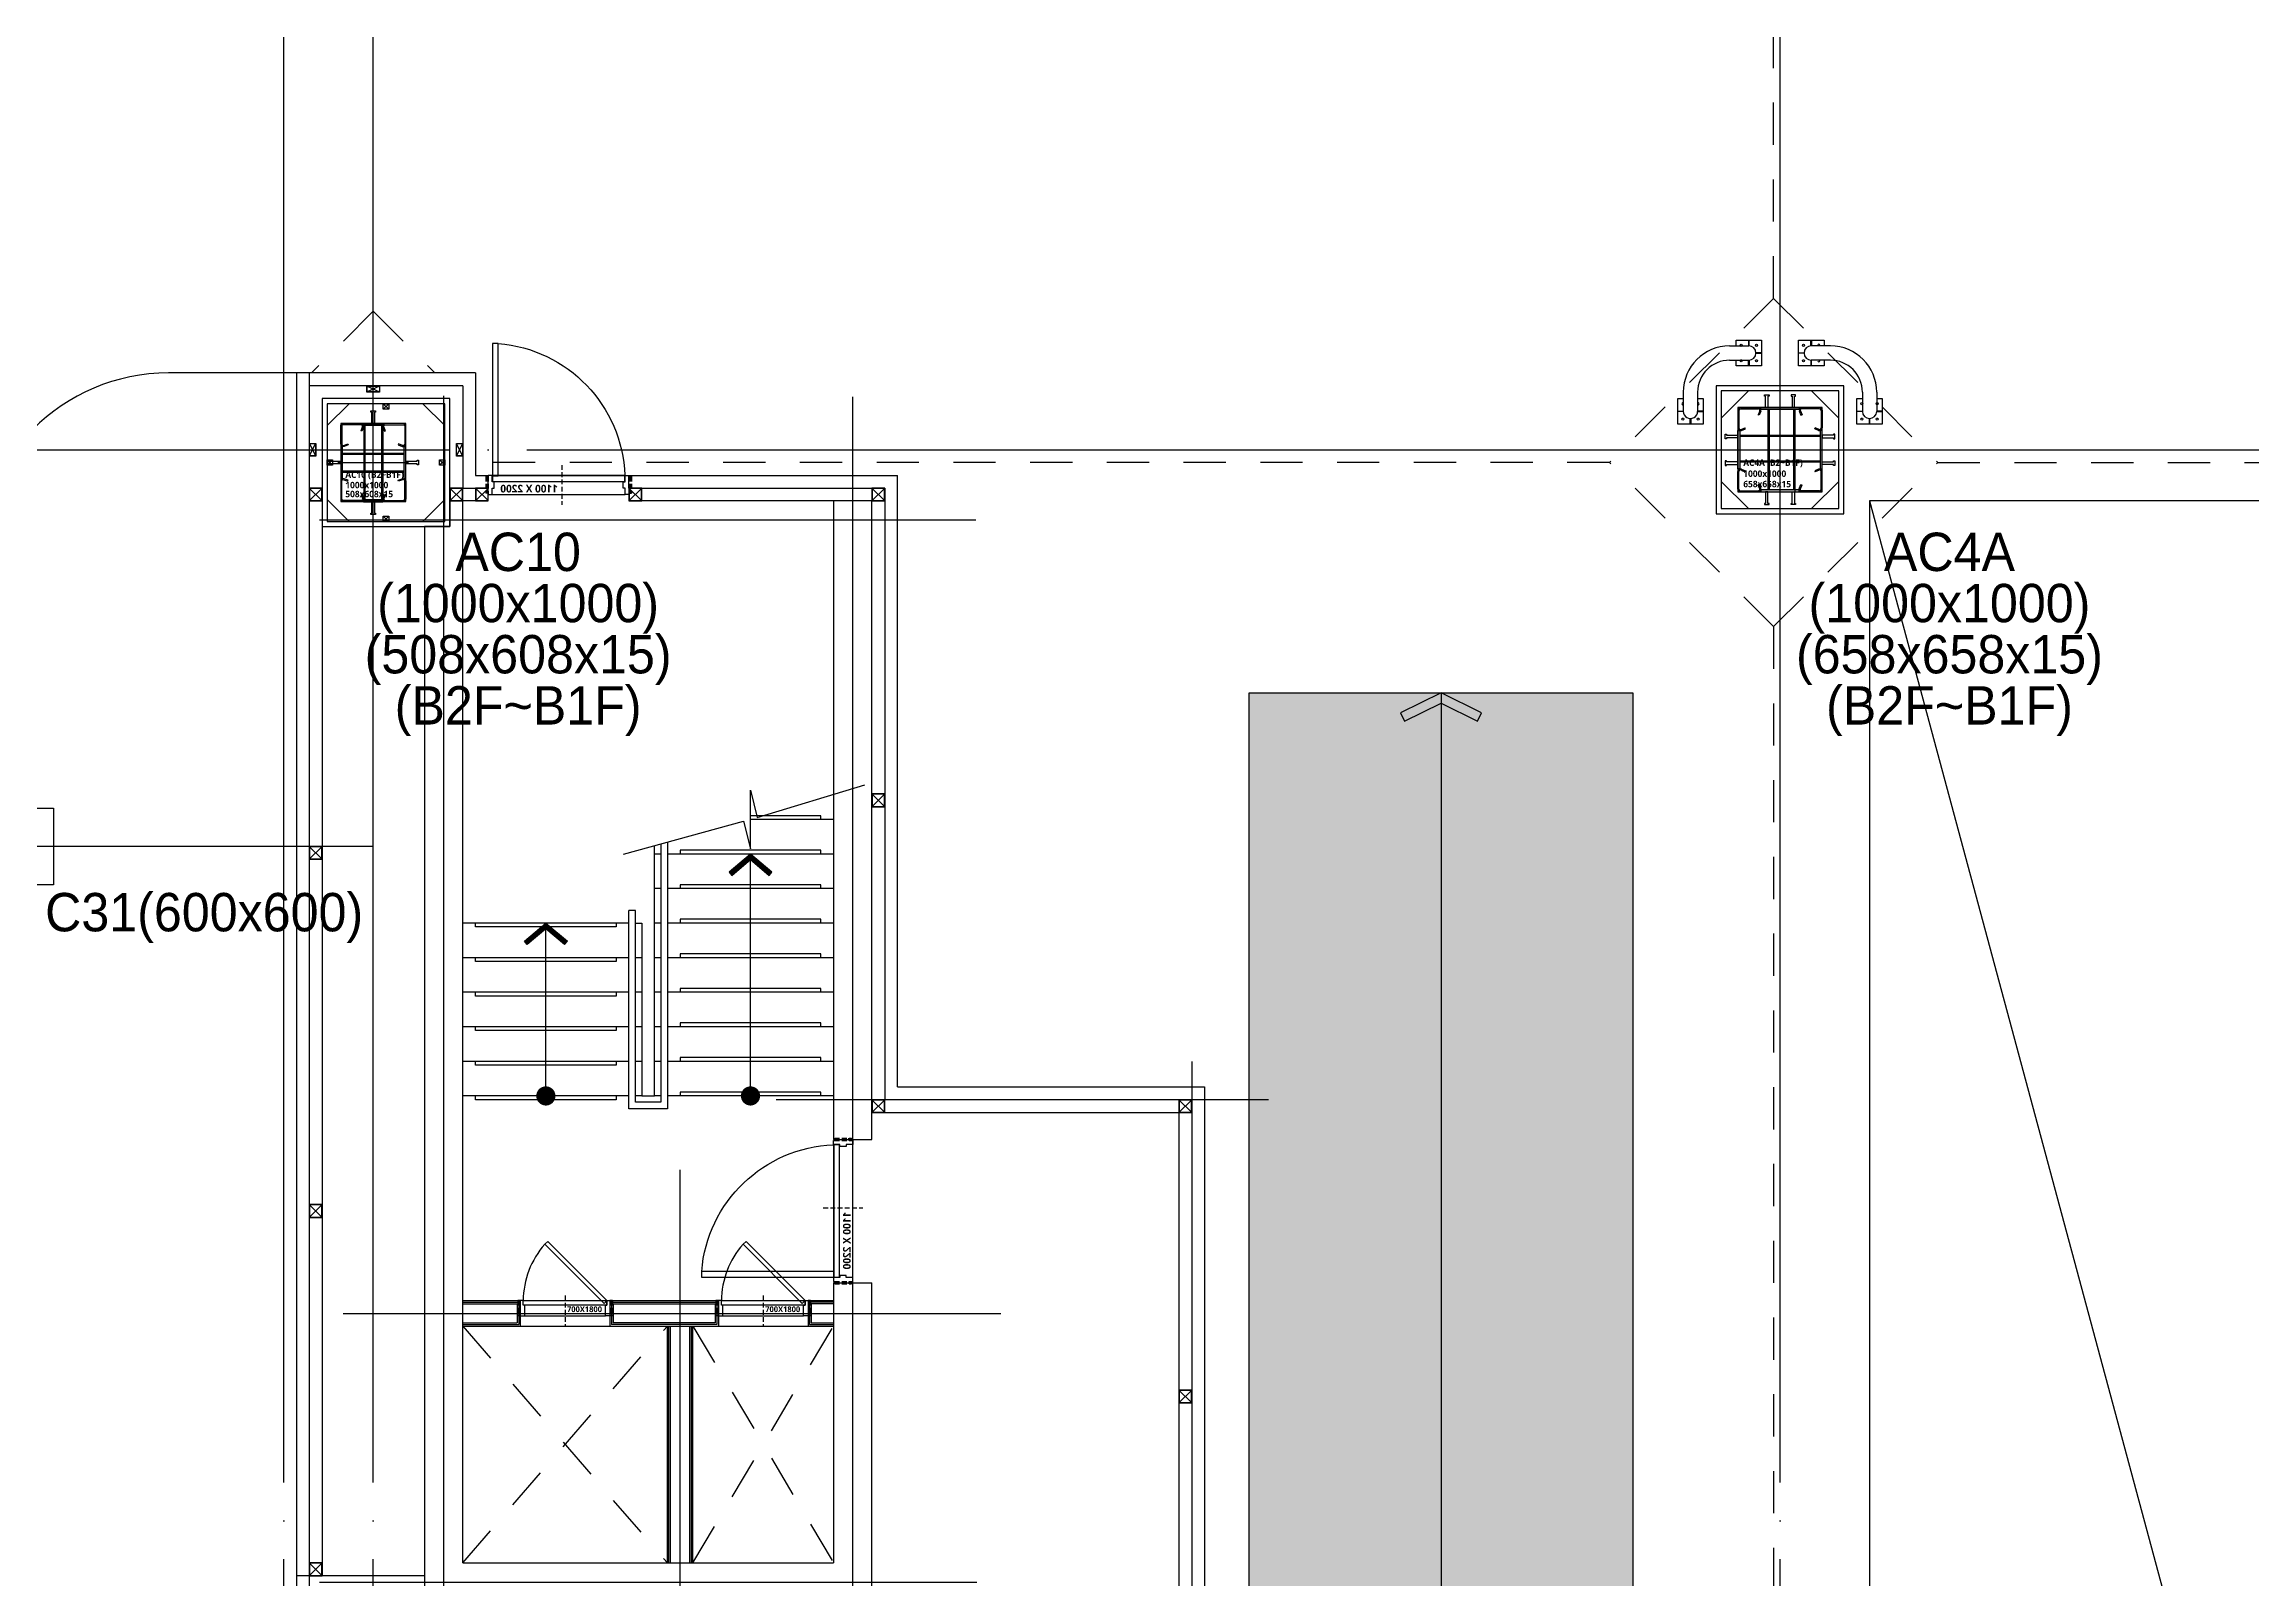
# Model space of a CAD drawing. Header units: millimetres. Extents: x -47382 to 204618, y -51045 to 127155.
# Drawn here: x 33427 to 50689, y 55046 to 67041 of the extents above; entities that cross this region are included whole.
import ezdxf
from ezdxf.enums import TextEntityAlignment as Align

# ---------------------------------------------------------------- set-up
doc = ezdxf.new("R2010")
doc.units = ezdxf.units.MM
doc.header["$LTSCALE"] = 300
doc.header["$MEASUREMENT"] = 0
for name, pattern in [('CEN', [62, 60, -1, 0, -1]), ('HID', [2, 1.1, -0.9]), ('HIDDEN2', [0.1875, 0.125, -0.0625])]:
    doc.linetypes.add(name, pattern=pattern)
doc.layers.get('0').update_dxf_attribs({"linetype": 'CONTINUOUS'})
doc.layers.get('Defpoints').update_dxf_attribs({"color": 153, "linetype": 'CONTINUOUS'})
doc.layers.add('A-ANNO-NPLT', color=129, linetype='CONTINUOUS', plot=False)
doc.layers.add('Defpoint', color=161, linetype='CONTINUOUS', plot=False)
for name, color, linetype in [('A-CEN', 1, 'CEN'), ('A-DOOR', 4, 'CONTINUOUS'), ('A-DOOR-JAMB', 4, 'CONTINUOUS'), ('A-DOOR-SILL', 8, 'CONTINUOUS'), ('A-DOOR-SWING', 8, 'CONTINUOUS'), ('A-FLOR-FLIN-TYP2', 8, 'CONTINUOUS'), ('A-FLOR-GW', 6, 'CONTINUOUS'), ('A-FLOR-STRA-ETC', 7, 'CONTINUOUS'), ('A-FLOR-STRA-MAIN', 4, 'CONTINUOUS'), ('A-FLOR-STRA-SUB', 9, 'CONTINUOUS'), ('A-FLOR-STUD', 9, 'CONTINUOUS'), ('A-PS-HID', 5, 'HID'), ('A-SITE-CIRC', 95, 'CONTINUOUS'), ('A-ST-AXIS-CEN', 252, 'CEN'), ('A-ST-COL', 2, 'CONTINUOUS'), ('A-ST-CONC', 2, 'CONTINUOUS'), ('A-WALL-DRY1', 7, 'CONTINUOUS'), ('A-볼라드', 8, 'CONTINUOUS'), ('AA-CJ', 4, 'HID'), ('AA-PARK-CAR4(B)', 5, 'CONTINUOUS'), ('Bound', 9, 'CONTINUOUS'), ('ELE2', 3, 'CONTINUOUS'), ('XREF-PLAN$0$A-STEEL', 7, 'CONTINUOUS'), ('도크램프', 254, 'CONTINUOUS')]:
    doc.layers.add(name, color=color, linetype=linetype)
doc.layers.add('보조근', color=7, linetype='CONTINUOUS', lineweight=0)
doc.styles.add('SH_대대리576', font='NanumGothicBold.ttf')
doc.styles.add('SHP-나눔bo', font='')
doc.styles.add('돋움', font='')
doc.styles.get('SHP-나눔bo').set_extended_font_data('NanumGothic', bold=True)
doc.styles.get('돋움').set_extended_font_data('Dotum')

# ---------------------------------------------------------------- blocks, each defined once
blk = doc.blocks.new('XR-평면도$0$8F-PLAN$0$arrow2')
at = {"color": 8}
blk.add_lwpolyline([(0, 0.87), (0.74, 0), (0, -0.87), (0.15, -1), (1, 0), (0.15, 1)], close=True, dxfattribs=at)
for points in [[(0, 0.87), (0.15, 1), (0.74, 0), (1, 0)], [(0.74, 0), (1, 0), (0, -0.87), (0.15, -1)]]:
    blk.add_solid(points, dxfattribs=at)
blk = doc.blocks.new('A$C0e376f74')
at = {"layer": 'A-ANNO-NPLT', "linetype": 'HIDDEN2'}
for p, q in [((525, 230), (525, -80)), ((-20, 140), (-20, 10)), ((0, 140), (-20, 140)), ((0, 120), (-20, 120)), ((0, 30), (-20, 30)), ((0, 10), (-20, 10)), ((-10, 140), (-10, 10)), ((0, 140), (0, 10)), ((1100, 140), (1120, 140)), ((1100, 140), (1100, 10)), ((1100, 120), (1120, 120)), ((1100, 30), (1120, 30)), ((1100, 10), (1120, 10)), ((1110, 140), (1110, 10)), ((1120, 140), (1120, 10))]:
    blk.add_line(p, q, dxfattribs=at)
at = {"layer": 'A-ANNO-NPLT', "linetype": 'ByBlock'}
blk.add_lwpolyline([(1067, 102), (33, 102), (33, 147), (1067, 147)], close=True, dxfattribs=at)
at = {"layer": 'A-DOOR', "linetype": 'ByBlock'}
blk.add_lwpolyline([(1067, 1181), (1067, 147), (1022, 147), (1022, 1181)], close=True, dxfattribs=at)
at = {"layer": 'A-DOOR-JAMB'}
for points in [[(0, 20), (0, 0), (30, 0), (30, 50), (45, 50), (45, 100), (30, 100), (30, 150), (0, 150), (0, 130)], [(1100, 20), (1100, 0), (1070, 0), (1070, 50), (1055, 50), (1055, 100), (1070, 100), (1070, 150), (1100, 150), (1100, 130)]]:
    blk.add_lwpolyline(points, dxfattribs=at)
at = {"layer": 'A-DOOR-SILL'}
for p, q in [((30, 150), (1070, 150)), ((1070, 0), (30, 0))]:
    blk.add_line(p, q, dxfattribs=at)
at = {"layer": 'A-DOOR-SWING'}
blk.add_arc((1107, 109), 1075, 94.5299, 177.8035, dxfattribs=at)
at = {"layer": 'A-ANNO-NPLT', "linetype": 'ByBlock', "style": 'SHP-나눔bo'}
blk.add_text('1100 X 2200', height=60, dxfattribs=at).set_placement((781, 16), align=Align.CENTER)
blk = doc.blocks.new('A$Ce0defec1')
at = {"layer": 'A-ANNO-NPLT', "linetype": 'HIDDEN2'}
for p, q in [((-120, 720), (-120, 700)), ((-120, 720), (0, 720)), ((-120, 710), (0, 710)), ((-120, 700), (0, 700)), ((-110, 720), (-110, 700)), ((-20, 720), (-20, 700)), ((0, 720), (0, 700)), ((-160, 350), (78, 350)), ((-120, 0), (-120, -20)), ((-120, 0), (0, 0)), ((-110, 0), (-110, -20)), ((-20, 0), (-20, -20)), ((0, 0), (0, -20)), ((-120, -10), (0, -10)), ((-120, -20), (0, -20))]:
    blk.add_line(p, q, dxfattribs=at)
at = {"layer": 'A-ANNO-NPLT', "linetype": 'ByBlock'}
blk.add_lwpolyline([(-120, 677), (-85, 677), (-85, 23), (-120, 23)], close=True, dxfattribs=at)
at = {"layer": 'A-DOOR', "linetype": 'ByBlock'}
for p, q in [((-120, 677), (-120, 700)), ((-120, 700), (0, 700)), ((0, 700), (0, 665)), ((-582, 215), (-120, 677)), ((-561, 192), (-98, 655)), ((-120, 677), (-98, 655)), ((-85, 677), (-120, 677)), ((-85, 665), (-85, 677)), ((0, 665), (-85, 665))]:
    blk.add_line(p, q, dxfattribs=at)
blk.add_lwpolyline([(-582, 215), (-561, 192)], dxfattribs=at)
at = {"layer": 'A-DOOR-JAMB'}
for p, q in [((-85, 23), (-120, 23)), ((-120, 23), (-120, 0)), ((-110, 0), (0, 0)), ((-85, 35), (-85, 23)), ((0, 35), (-85, 35)), ((0, 0), (0, 35))]:
    blk.add_line(p, q, dxfattribs=at)
at = {"layer": 'A-DOOR-SILL'}
blk.add_line((0, 18), (0, 665), dxfattribs=at)
at = {"layer": 'A-DOOR-SWING'}
blk.add_arc((-117, 691), 668, 228.3916, 269.7655, dxfattribs=at)
at = {"layer": 'A-ANNO-NPLT', "linetype": 'ByBlock', "style": 'SHP-나눔bo'}
blk.add_text('700X1800', height=45, rotation=90, dxfattribs=at).set_placement((-30, 502), align=Align.CENTER)
blk = doc.blocks.new('계단1-b2f')
at = {"layer": 'A-CEN'}
for p, q in [((150, 821), (150, -9421)), ((3350, -9421), (3350, 813)), ((4313, -150), (-821, -150)), ((2000, -9421), (2000, -5229)), ((-634, -6350), (4508, -6350)), ((-821, -8450), (4321, -8450))]:
    blk.add_line(p, q, dxfattribs=at)
at = {"layer": 'A-FLOR-FLIN-TYP2'}
blk.add_line((750, -6450), (1450, -6450), dxfattribs=at)
blk.add_lwpolyline([(2300, -6450), (3000, -6450)], dxfattribs=at)
at = {"layer": 'A-FLOR-STRA-ETC'}
for p, q in [((2550, -4650), (2550, -2760)), ((950, -4650), (950, -3300))]:
    blk.add_line(p, q, dxfattribs=at)
blk.add_lwpolyline([(1557, -2760), (2496, -2502), (2550, -2719), (2550, -2261), (2603, -2475), (3443, -2218)], dxfattribs=at)
at = {"layer": 'A-FLOR-STRA-ETC', "const_width": 75}
for points in [[(950, -4688, 1), (950, -4613, 1)], [(2550, -4688, -1), (2550, -4613, -1)]]:
    blk.add_lwpolyline(points, format="xyb", close=True, dxfattribs=at)
at = {"layer": 'A-FLOR-STRA-MAIN'}
for p, q in [((3200, -2490), (2550, -2490)), ((1850, -2760), (1800, -2760)), ((3200, -2760), (1900, -2760)), ((1850, -3030), (1800, -3030)), ((3200, -3030), (1900, -3030)), ((1600, -3300), (300, -3300)), ((1850, -3300), (1800, -3300)), ((3200, -3300), (1900, -3300)), ((1600, -3570), (300, -3570)), ((1700, -3570), (1650, -3570)), ((1850, -3570), (1800, -3570)), ((3200, -3570), (1900, -3570)), ((1600, -3840), (300, -3840)), ((1700, -3840), (1650, -3840)), ((1850, -3840), (1800, -3840)), ((3200, -3840), (1900, -3840)), ((1600, -4110), (300, -4110)), ((1700, -4110), (1650, -4110)), ((1850, -4110), (1800, -4110)), ((3200, -4110), (1900, -4110)), ((1600, -4380), (300, -4380)), ((1700, -4380), (1650, -4380)), ((1850, -4380), (1800, -4380)), ((3200, -4380), (1900, -4380)), ((1600, -4650), (300, -4650)), ((1700, -4650), (1650, -4650)), ((1850, -4650), (1800, -4650)), ((3200, -4650), (1900, -4650))]:
    blk.add_line(p, q, dxfattribs=at)
blk.add_lwpolyline([(1650, -3300), (1700, -3300), (1700, -4650), (1800, -4650), (1800, -2694)], dxfattribs=at)
at = {"layer": 'A-FLOR-STRA-SUB'}
blk.add_line((1650, -3200), (1600, -3200), dxfattribs=at)
at = {"layer": 'A-FLOR-STRA-SUB', "color": 250}
for points in [[(3100, -2490), (3100, -2460), (2550, -2460)], [(3100, -2760), (3100, -2730), (2000, -2730), (2000, -2760)], [(3100, -3030), (3100, -3000), (2000, -3000), (2000, -3030)], [(3100, -3300), (3100, -3270), (2000, -3270), (2000, -3300)], [(1500, -3300), (1500, -3330), (400, -3330), (400, -3300)], [(1500, -3570), (1500, -3600), (400, -3600), (400, -3570)], [(3100, -3570), (3100, -3540), (2000, -3540), (2000, -3570)], [(1500, -3840), (1500, -3870), (400, -3870), (400, -3840)], [(3100, -3840), (3100, -3810), (2000, -3810), (2000, -3840)], [(1500, -4110), (1500, -4140), (400, -4140), (400, -4110)], [(3100, -4110), (3100, -4080), (2000, -4080), (2000, -4110)], [(1500, -4380), (1500, -4410), (400, -4410), (400, -4380)], [(3100, -4380), (3100, -4350), (2000, -4350), (2000, -4380)], [(1500, -4650), (1500, -4680), (400, -4680), (400, -4650)], [(3100, -4650), (3100, -4620), (2000, -4620), (2000, -4650)]]:
    blk.add_lwpolyline(points, dxfattribs=at)
at = {"layer": 'A-FLOR-STRA-SUB'}
for points in [[(1900, -2666), (1900, -4750), (1600, -4750), (1600, -3200)], [(1850, -2680), (1850, -4700), (1650, -4700), (1650, -3200)]]:
    blk.add_lwpolyline(points, dxfattribs=at)
at = {"layer": 'A-PS-HID'}
for p, q in [((300, -8300), (1900, -6450)), ((300, -6450), (1900, -8300)), ((2100, -6450), (3200, -8300)), ((2100, -8300), (3200, -6450))]:
    blk.add_line(p, q, dxfattribs=at)
at = {"layer": 'A-ST-CONC'}
for p, q in [((0, -200), (0, -8600)), ((3200, -4990), (3500, -4990)), ((3200, -6110), (3500, -6110)), ((3200, -6110), (3200, -8300)), ((3500, -8600), (3500, -6110)), ((300, -8300), (3200, -8300)), ((0, -8600), (3500, -8600))]:
    blk.add_line(p, q, dxfattribs=at)
for points in [[(200, 0), (200, -200), (0, -200)], [(300, -8300), (300, 0), (200, 0)], [(3500, -4990), (3500, 0), (3200, 0), (3200, -4990)]]:
    blk.add_lwpolyline(points, dxfattribs=at)
at = {"layer": 'A-WALL-DRY1'}
for p, q in [((300, -6250), (750, -6250)), ((300, -6262), (738, -6262)), ((300, -6275), (725, -6275)), ((725, -6275), (725, -6425)), ((738, -6262), (738, -6438)), ((750, -6250), (750, -6450)), ((1450, -6250), (1450, -6450)), ((1450, -6250), (2300, -6250)), ((1463, -6262), (1463, -6438)), ((1475, -6275), (1475, -6425)), ((3000, -6250), (3200, -6250)), ((300, -6425), (725, -6425)), ((300, -6438), (738, -6438)), ((300, -6450), (750, -6450)), ((1450, -6450), (2300, -6450)), ((1900, -8300), (1900, -6450)), ((1912, -8300), (1912, -6450)), ((1925, -8300), (1925, -6450)), ((2075, -8300), (2075, -6450)), ((2088, -8300), (2088, -6450)), ((2100, -8300), (2100, -6450)), ((3000, -6450), (3200, -6450))]:
    blk.add_line(p, q, dxfattribs=at)
for points in [[(1463, -6262), (2288, -6262), (2288, -6438), (1463, -6438)], [(1475, -6275), (2275, -6275), (2275, -6425), (1475, -6425)], [(2300, -6250), (2300, -6450)], [(3000, -6250), (3000, -6450)], [(3200, -6262), (3012, -6262), (3012, -6438), (3200, -6438)], [(3200, -6275), (3025, -6275), (3025, -6425), (3200, -6425)]]:
    blk.add_lwpolyline(points, dxfattribs=at)
at = {"layer": 'A-DOOR', "xscale": -1, "rotation": 89.99999999999973}
blk.add_blockref('A$C0e376f74', (3349, -5000), dxfattribs=at)
at = {"layer": 'A-DOOR', "rotation": 270}
for p in [(750, -6370), (2300, -6370)]:
    blk.add_blockref('A$Ce0defec1', p, dxfattribs=at)
at = {"layer": 'A-FLOR-STRA-ETC'}
for p, xscale, yscale, zscale, rotation in [((2550, -2927), 166.914830259986, 167.8920954242347, 166.914830259986, 90.00001700937857), ((950, -3467), -166.9148302599861, 167.8920954242349, 166.9148302599861, 269.9999829906214)]:
    blk.add_blockref('XR-평면도$0$8F-PLAN$0$arrow2', p, dxfattribs=dict(at, xscale=xscale, yscale=yscale, zscale=zscale, rotation=rotation))
blk = doc.blocks.new('지하2층평면도$0$지상1층 평면도$0$A$C063060C9')
at = {"layer": 'A-볼라드', "color": 8}
for p, q in [((4, 558), (4, 554)), ((44, 558), (4, 558)), ((4, 554), (44, 554)), ((44, 406), (44, 556)), ((98, 652), (98, 612)), ((102, 652), (98, 652)), ((102, 612), (102, 652)), ((156, 558), (196, 558)), ((156, 406), (156, 556)), ((196, 554), (156, 554)), ((196, 558), (196, 554)), ((554, 196), (554, 156)), ((558, 196), (554, 196)), ((558, 156), (558, 196)), ((406, 156), (556, 156)), ((406, 44), (556, 44)), ((554, 4), (554, 44)), ((558, 4), (554, 4)), ((558, 44), (558, 4)), ((612, 102), (652, 102)), ((652, 98), (612, 98)), ((652, 102), (652, 98))]:
    blk.add_line(p, q, dxfattribs=at)
for points in [[(44, 456), (0, 456), (0, 656), (200, 656)], [(200, 656), (200, 456), (156, 456)], [(656, 200), (656, 0), (456, 0), (456, 44)], [(456, 156), (456, 200), (656, 200)]]:
    blk.add_lwpolyline(points, dxfattribs=at)
for centre in [(40, 616), (160, 616), (40, 496), (160, 496), (616, 160), (616, 40)]:
    blk.add_circle(centre, 8, dxfattribs=at)
for centre, radius, start, end in [((100, 556), 56, 0, 180), ((406, 406), 362, 180, 270), ((406, 406), 250, 180, 270), ((496, 160), 8, 330, 210), ((496, 40), 8, 150, 30), ((556, 100), 56, 270, 90)]:
    blk.add_arc(centre, radius, start, end, dxfattribs=at)
blk = doc.blocks.new('_P대형')
at = {"layer": 'AA-PARK-CAR4(B)'}
blk.add_line((-150, -1500), (-3250, -13000), dxfattribs=at)
blk.add_lwpolyline([(-150, -1500), (-150, -13000), (-3250, -13000), (-3250, -1500)], close=True, dxfattribs=at)
blk = doc.blocks.new('A$C5CEC2CC2')
at = {"layer": 'AA-PARK-CAR4(B)', "xscale": -1}
blk.add_blockref('_P대형', (550, 14706, -103000), dxfattribs=at)
blk = doc.blocks.new('XREF-PLAN$0$각-100X100')
at = {"layer": 'XREF-PLAN$0$A-STEEL', "color": 1}
for p, q in [((-47.7, -47.7), (47.7, 47.7)), ((-47.7, 47.7), (47.7, -47.7))]:
    blk.add_line(p, q, dxfattribs=at)
at = {"layer": 'XREF-PLAN$0$A-STEEL'}
blk.add_lwpolyline([(-50, -50), (50, -50), (50, 50), (-50, 50)], close=True, dxfattribs=at)
at = {"layer": 'XREF-PLAN$0$A-STEEL', "color": 8}
blk.add_lwpolyline([(-47.7, -47.7), (47.7, -47.7), (47.7, 47.7), (-47.7, 47.7)], close=True, dxfattribs=at)
blk = doc.blocks.new('A$C80a19149')
at = {"layer": 'A-FLOR-STUD'}
for p, q in [((2, 98), (48, 2)), ((2, 2), (48, 98))]:
    blk.add_line(p, q, dxfattribs=at)
for points in [[(0, 100), (50, 100), (50, 0), (0, 0)], [(2, 98), (48, 98), (48, 2), (2, 2)]]:
    blk.add_lwpolyline(points, close=True, dxfattribs=at)
blk = doc.blocks.new('xbar')
at = {"layer": 'Defpoints'}
blk.add_lwpolyline([(-21, 21), (21, 21), (21, -21), (-21, -21)], close=True, dxfattribs=at)
at = {"layer": '보조근'}
for p, q in [((-21, -21), (21, 21)), ((-21, 21), (21, -21))]:
    blk.add_line(p, q, dxfattribs=at)
blk = doc.blocks.new('AC10(b2~b1f)')
for points in [[(325, 804), (475, 804), (475, 789), (325, 789)], [(146, 625), (146, 375), (161, 375), (161, 625)], [(654, 375), (654, 623), (639, 623), (639, 375)], [(325, 194), (475, 194), (475, 209), (325, 209)]]:
    blk.add_hatch(color=9).paths.add_polyline_path(points)
for p, q in [((326, 789), (326, 209)), ((335, 789), (335, 209)), ((465, 789), (465, 209)), ((474, 789), (474, 209)), ((161, 574), (639, 574)), ((161, 565), (639, 565)), ((161, 435), (639, 435)), ((161, 426), (639, 426))]:
    blk.add_line(p, q)
for points in [[(960, 960), (40, 960), (40, 40), (960, 40)], [(390, 894), (382, 894), (382, 904), (418, 904), (418, 894), (410, 894), (410, 804), (390, 804)], [(56, 490), (56, 482), (46, 482), (46, 518), (56, 518), (56, 510), (146, 510), (146, 490)], [(744, 510), (744, 518), (754, 518), (754, 482), (744, 482), (744, 490), (654, 490), (654, 510)], [(410, 104), (418, 104), (418, 94), (382, 94), (382, 104), (390, 104), (390, 194), (410, 194)]]:
    blk.add_lwpolyline(points, close=True)
for points in [[(211, 960), (40, 789)], [(789, 960), (960, 789)], [(211, 40), (40, 211)], [(789, 40), (960, 211)]]:
    blk.add_lwpolyline(points)
at = {"color": 8, "linetype": 'Continuous'}
for points in [[(325, 804), (475, 804), (475, 789), (325, 789)], [(146, 625), (146, 375), (161, 375), (161, 625)], [(654, 375), (654, 623), (639, 623), (639, 375)], [(325, 194), (475, 194), (475, 209), (325, 209)]]:
    blk.add_lwpolyline(points, close=True, dxfattribs=at)
at = {"layer": 'A-ST-COL'}
blk.add_lwpolyline([(1000, 1000), (0, 1000), (0, 0), (1000, 0)], close=True, dxfattribs=at)
for points in [[(154, 645, 0.520567), (170, 634), (201, 645), (204, 638), (173, 626, -0.520567), (146, 645), (146, 784, -0.414214), (166, 804), (305, 804, -0.520567), (324, 777), (312, 746), (305, 749), (316, 780, 0.520567), (305, 796), (166, 796, 0.414214), (154, 784)], [(646, 645, -0.520567), (630, 634), (599, 645), (596, 638), (627, 626, 0.520567), (654, 645), (654, 784, 0.414214), (634, 804), (495, 804, 0.520567), (476, 777), (488, 746), (495, 749), (484, 780, -0.520567), (495, 796), (634, 796, -0.414214), (646, 784)], [(154, 355, -0.520567), (170, 366), (201, 355), (204, 362), (173, 374, 0.520567), (146, 355), (146, 216, 0.414214), (166, 196), (305, 196, 0.520567), (324, 223), (312, 254), (305, 251), (316, 220, -0.520567), (305, 204), (166, 204, -0.414214), (154, 216)], [(646, 355, 0.520567), (630, 366), (599, 355), (596, 362), (627, 374, -0.520567), (654, 355), (654, 216, -0.414214), (634, 196), (495, 196, -0.520567), (476, 223), (488, 254), (495, 251), (484, 220, 0.520567), (495, 204), (634, 204, 0.414214), (646, 216)]]:
    blk.add_lwpolyline(points, format="xyb", close=True, dxfattribs=at)
at = {"layer": 'Bound', "color": 9, "linetype": 'Continuous'}
for p, q in [((654, 804), (146, 804)), ((146, 804), (146, 196)), ((654, 196), (654, 804)), ((146, 196), (654, 196))]:
    blk.add_line(p, q, dxfattribs=at)
at = {"layer": 'Defpoint'}
for p, q in [((400, 174), (400, 824)), ((124, 500), (676, 500))]:
    blk.add_line(p, q, dxfattribs=at)
at = {"layer": '보조근', "rotation": 89.99999999999937}
for p in [(500, 939), (61, 500), (939, 500), (500, 61)]:
    blk.add_blockref('xbar', p, dxfattribs=at)
at = {"layer": 'Defpoint', "linetype": 'Continuous', "style": 'SH_대대리576'}
for s, p in [('AC10 (B2~B1F)', (182, 405)), ('1000x1000', (182, 324)), ('508x608x15', (182, 254))]:
    blk.add_text(s, height=50, dxfattribs=at).set_placement(p, align=Align.MIDDLE_LEFT)
blk = doc.blocks.new('AC4A(b2~b1f)')
for points in [[(3540, -7), (3840, -7), (3840, -22), (3540, -22)], [(3361, -486), (3361, -186), (3376, -186), (3376, -486)], [(4019, -486), (4019, -186), (4004, -186), (4004, -486)], [(3540, -665), (3840, -665), (3840, -650), (3540, -650)]]:
    blk.add_hatch(color=9).paths.add_polyline_path(points)
for p, q in [((3596, -25), (3596, -647)), ((3605, -25), (3605, -647)), ((3796, -25), (3796, -647)), ((3805, -25), (3805, -665)), ((3379, -222), (4001, -222)), ((3379, -231), (4001, -231)), ((3379, -422), (4001, -422)), ((3379, -431), (4001, -431))]:
    blk.add_line(p, q)
for points in [[(4150, 124), (3230, 124), (3230, -796), (4150, -796)], [(3577, 83), (3569, 83), (3569, 93), (3604, 93), (3604, 83), (3596, 83), (3596, -7), (3577, -7)], [(3804, 83), (3812, 83), (3812, 93), (3777, 93), (3777, 83), (3785, 83), (3785, -7), (3804, -7)], [(3271, -242), (3271, -250), (3261, -250), (3261, -215), (3271, -215), (3271, -223), (3361, -223), (3361, -242)], [(4109, -242), (4109, -250), (4119, -250), (4119, -215), (4109, -215), (4109, -223), (4019, -223), (4019, -242)], [(3271, -431), (3271, -423), (3261, -423), (3261, -458), (3271, -458), (3271, -450), (3361, -450), (3361, -431)], [(4109, -431), (4109, -423), (4119, -423), (4119, -458), (4109, -458), (4109, -450), (4019, -450), (4019, -431)], [(3577, -755), (3569, -755), (3569, -765), (3604, -765), (3604, -755), (3596, -755), (3596, -665), (3577, -665)], [(3804, -755), (3812, -755), (3812, -765), (3777, -765), (3777, -755), (3785, -755), (3785, -665), (3804, -665)]]:
    blk.add_lwpolyline(points, close=True)
for points in [[(3444, 124), (3230, -90)], [(3936, 124), (4150, -90)], [(3444, -796), (3230, -583)], [(3936, -796), (4150, -583)]]:
    blk.add_lwpolyline(points)
at = {"color": 8, "linetype": 'Continuous'}
for points in [[(3540, -7), (3840, -7), (3840, -22), (3540, -22)], [(3361, -486), (3361, -186), (3376, -186), (3376, -486)], [(4019, -486), (4019, -186), (4004, -186), (4004, -486)], [(3540, -665), (3840, -665), (3840, -650), (3540, -650)]]:
    blk.add_lwpolyline(points, close=True, dxfattribs=at)
at = {"layer": 'A-ST-COL'}
for p, q in [((3361, -27), (3361, -166)), ((3369, -27), (3369, -166)), ((3381, -7), (3520, -7)), ((3381, -15), (3520, -15)), ((3385, -178), (3416, -165)), ((3388, -185), (3419, -172)), ((3419, -172), (3416, -165)), ((3531, -31), (3518, -63)), ((3526, -65), (3518, -63)), ((3539, -34), (3526, -65)), ((3841, -34), (3854, -65)), ((3849, -31), (3862, -63)), ((3854, -65), (3862, -63)), ((3999, -7), (3860, -7)), ((3999, -15), (3860, -15)), ((3961, -172), (3964, -165)), ((3992, -185), (3961, -172)), ((3995, -178), (3964, -165)), ((4011, -27), (4011, -166)), ((4019, -27), (4019, -166)), ((3361, -645), (3361, -506)), ((3369, -645), (3369, -506)), ((3385, -495), (3416, -508)), ((3388, -487), (3419, -500)), ((3419, -500), (3416, -508)), ((3992, -487), (3961, -500)), ((3961, -500), (3964, -508)), ((3995, -495), (3964, -508)), ((4011, -645), (4011, -506)), ((4019, -645), (4019, -506)), ((3381, -657), (3520, -657)), ((3381, -665), (3520, -665)), ((3526, -607), (3518, -610)), ((3531, -641), (3518, -610)), ((3539, -638), (3526, -607)), ((3841, -638), (3854, -607)), ((3849, -641), (3862, -610)), ((3854, -607), (3862, -610)), ((3999, -657), (3860, -657)), ((3999, -665), (3860, -665))]:
    blk.add_line(p, q, dxfattribs=at)
blk.add_lwpolyline([(4190, 164), (3190, 164), (3190, -836), (4190, -836)], close=True, dxfattribs=at)
for centre, radius, start, end in [((3381, -27), 20, 90, 180), ((3381, -166), 20, 180, 290), ((3381, -27), 12, 90, 180), ((3381, -166), 12, 180, 290), ((3520, -27), 20, 340, 90), ((3520, -27), 12, 340, 90), ((3860, -27), 20, 90, 200), ((3860, -27), 12, 90, 200), ((3999, -166), 20, 250, 0), ((3999, -166), 12, 250, 0), ((3999, -27), 20, 0, 90), ((3999, -27), 12, 0, 90), ((3381, -506), 20, 70, 180), ((3381, -506), 12, 70, 180), ((3999, -506), 20, 0, 110), ((3999, -506), 12, 0, 110), ((3381, -645), 20, 180, 270), ((3381, -645), 12, 180, 270), ((3520, -645), 20, 270, 20), ((3520, -645), 12, 270, 20), ((3860, -645), 20, 160, 270), ((3860, -645), 12, 160, 270), ((3999, -645), 20, 270, 0), ((3999, -645), 12, 270, 0)]:
    blk.add_arc(centre, radius, start, end, dxfattribs=at)
at = {"layer": 'Bound', "color": 9, "linetype": 'Continuous'}
for p, q in [((4019, -7), (3361, -7)), ((3361, -7), (3361, -665)), ((4019, -665), (4019, -7)), ((3361, -665), (4019, -665))]:
    blk.add_line(p, q, dxfattribs=at)
at = {"layer": 'Defpoint'}
for p, q in [((3690, -685), (3690, 13)), ((3341, -336), (4039, -336))]:
    blk.add_line(p, q, dxfattribs=at)
at = {"layer": 'Defpoint', "linetype": 'Continuous', "style": 'SH_대대리576'}
for s, p in [('AC4A (B2~B1F)', (3403, -437)), ('1000x1000', (3403, -523)), ('658x658x15', (3403, -604))]:
    blk.add_text(s, height=50, dxfattribs=at).set_placement(p, align=Align.MIDDLE_LEFT)
blk = doc.blocks.new('G$C58B3DE39')
blk.add_blockref('AC4A(b2~b1f)', (-3180, 846))
blk = doc.blocks.new('ACT 지하2층구조평면도')
at = {"layer": 'A-ST-COL'}
blk.add_lwpolyline([(93882, 114416), (94882, 114416), (94882, 115416), (93882, 115416)], close=True, dxfattribs=at)
blk.add_lwpolyline([(80282, 112116), (80882, 112116), (80882, 111516), (80282, 111516), (80282, 112116)], dxfattribs=at)
for name, p in [('AC10(b2~b1f)', (82982, 114316)), ('G$C58B3DE39', (93872, 114406))]:
    blk.add_blockref(name, p)

msp = doc.modelspace()

# ---------------------------------------------------------------- hatches: boundary and pattern name
at = {"layer": '도크램프'}
h = msp.add_hatch(color=256, dxfattribs=at)
h.dxf.hatch_style = 1
h.paths.add_polyline_path([(42850, 61971), (42850, 51971), (45850, 51971), (45850, 61971)])

# ---------------------------------------------------------------- linework, layer by layer
at = {"layer": 'A-CEN'}
for p, q in [((42400, 59091), (42400, 49436)), ((43000, 58791), (39150, 58791)), ((35500, 55661), (35500, 16971))]:
    msp.add_line(p, q, dxfattribs=at)
at = {"layer": 'A-FLOR-FLIN-TYP2'}
for p, q in [((35600, 63471), (35600, 55071)), ((39900, 58691), (42300, 58691)), ((42300, 58691), (42300, 51971))]:
    msp.add_line(p, q, dxfattribs=at)
for points in [[(36900, 63471), (36700, 63471)], [(39600, 63471), (38000, 63471)]]:
    msp.add_lwpolyline(points, dxfattribs=at)
at = {"layer": 'A-FLOR-GW'}
for p, q in [((36800, 64471), (35400, 64471)), ((35400, 64471), (35400, 55071)), ((35500, 64471), (35500, 55071)), ((36800, 64471), (36800, 63671)), ((36700, 64371), (35500, 64371)), ((36700, 64371), (36700, 63571)), ((36700, 63571), (36900, 63571)), ((36800, 63671), (36900, 63671)), ((36900, 63571), (36900, 63671)), ((38000, 63571), (38000, 63671)), ((38000, 63671), (40100, 63671)), ((38000, 63571), (40000, 63571)), ((40000, 63571), (40000, 58791)), ((40100, 58891), (40100, 63671)), ((40100, 58891), (42500, 58891)), ((42500, 58891), (42500, 51971)), ((42400, 58791), (40000, 58791)), ((42400, 58791), (42400, 51871))]:
    msp.add_line(p, q, dxfattribs=at)
at = {"layer": 'A-FLOR-STRA-ETC'}
msp.add_line((44350, 61971), (44350, 51971), dxfattribs=at)
msp.add_lwpolyline([(44350, 61971), (44033, 61815), (44065, 61750), (44350, 61891), (44635, 61750), (44667, 61815)], close=True, dxfattribs=at)
at = {"layer": 'A-SITE-CIRC'}
msp.add_line((35400, 64471), (34400, 64471), dxfattribs=at)
msp.add_arc((34400, 62971), 1500, 90, 180, dxfattribs=at)
at = {"layer": 'A-ST-AXIS-CEN'}
for p, q in [((35300, 0), (35300, 99371)), ((36000, 0), (36000, 99371)), ((47000, 0), (47000, 99371)), ((0, 63871), (142000, 63871)), ((36000, 60771), (0, 60771))]:
    msp.add_line(p, q, dxfattribs=at)
at = {"layer": 'A-ST-CONC'}
for p, q in [((35400, 55071), (35400, 44171)), ((36400, 55071), (35400, 55071)), ((35400, 55071), (35400, 44171))]:
    msp.add_line(p, q, dxfattribs=at)
at = {"layer": 'AA-CJ'}
for p, q in [((36000, 64954), (36000, 78089)), ((46950, 65054), (46950, 77989)), ((36000, 64954), (35517, 64471)), ((36000, 64954), (36483, 64471)), ((46950, 65054), (45667, 63771)), ((46950, 65054), (48233, 63771)), ((45667, 63771), (36800, 63771)), ((46950, 62489), (45667, 63771)), ((46950, 62489), (48233, 63771)), ((48233, 63771), (56717, 63771)), ((46950, 62489), (46950, 51971))]:
    msp.add_line(p, q, dxfattribs=at)
at = {"layer": 'ELE2', "linetype": 'HID', "ltscale": 600}
msp.add_lwpolyline([(45850, 61971), (45850, 51971), (42850, 51971), (42850, 61971)], close=True, dxfattribs=at)

# ---------------------------------------------------------------- block references
for name, p in [('ACT 지하2층구조평면도', (-47382, -51045)), ('계단1-b2f', (36400, 63471)), ('A$C80a19149', (35501, 63821))]:
    msp.add_blockref(name, p)
for name, p, rotation in [('지하2층평면도$0$지상1층 평면도$0$A$C063060C9', (46200, 64727), 270), ('지하2층평면도$0$지상1층 평면도$0$A$C063060C9', (47800, 64727), 180), ('A$C80a19149', (35950, 64371), 270), ('A$C80a19149', (36700, 63921), 180)]:
    msp.add_blockref(name, p, dxfattribs=dict(rotation=rotation))
at = {"ltscale": 5}
for p in [(35550, 63521), (36650, 63521), (36850, 63521), (38050, 63521), (39950, 63521), (39950, 61131), (35550, 60721), (39950, 58741), (42350, 58741), (35550, 57921), (42350, 56471), (35550, 55121)]:
    msp.add_blockref('XREF-PLAN$0$각-100X100', p, dxfattribs=at)
at = {"lineweight": 0}
msp.add_blockref('A$C5CEC2CC2', (47000, 50265), dxfattribs=at)
at = {"layer": 'A-DOOR', "xscale": -1}
msp.add_blockref('A$C0e376f74', (38000, 63521), dxfattribs=at)

# ---------------------------------------------------------------- texts
at = {"layer": 'Defpoints', "linetype": 'Continuous', "style": '돋움'}
for s, p in [('AC10', (37133, 62833)), ('AC4A', (48325, 62833)), ('(1000x1000)', (37133, 62433)), ('(1000x1000)', (48325, 62433)), ('(508x608x15)', (37133, 62033)), ('(658x658x15)', (48325, 62033)), ('(B2F~B1F)', (37133, 61633)), ('(B2F~B1F)', (48325, 61633)), ('C31(600x600)', (34678, 60017))]:
    msp.add_text(s, height=300, dxfattribs=at).set_placement(p, align=Align.BOTTOM_CENTER)

doc.saveas('drawing.dxf')
